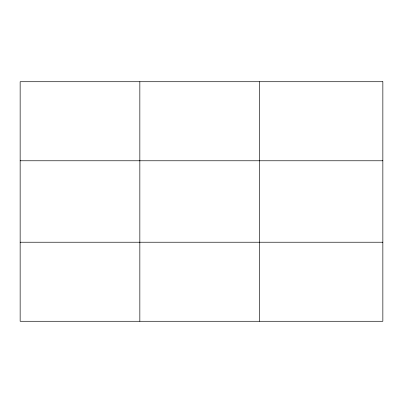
<?xml version="1.0" encoding="UTF-8"?>
<svg xmlns="http://www.w3.org/2000/svg" width="403" height="403" viewBox="0 0 403 403"><rect width="100%" height="100%" fill="white"/><g stroke="black" fill="none" stroke-linecap="round" stroke-linejoin="round"><path stroke-width="0.6" d="M139.841 321.282L139.841 81.718M259.532 321.282L259.532 81.718M20.15 160.772L382.85 160.772M20.15 242.228L382.85 242.228M382.85 81.718L382.85 321.282L20.15 321.282L20.15 81.718L382.85 81.718"/></g></svg>
